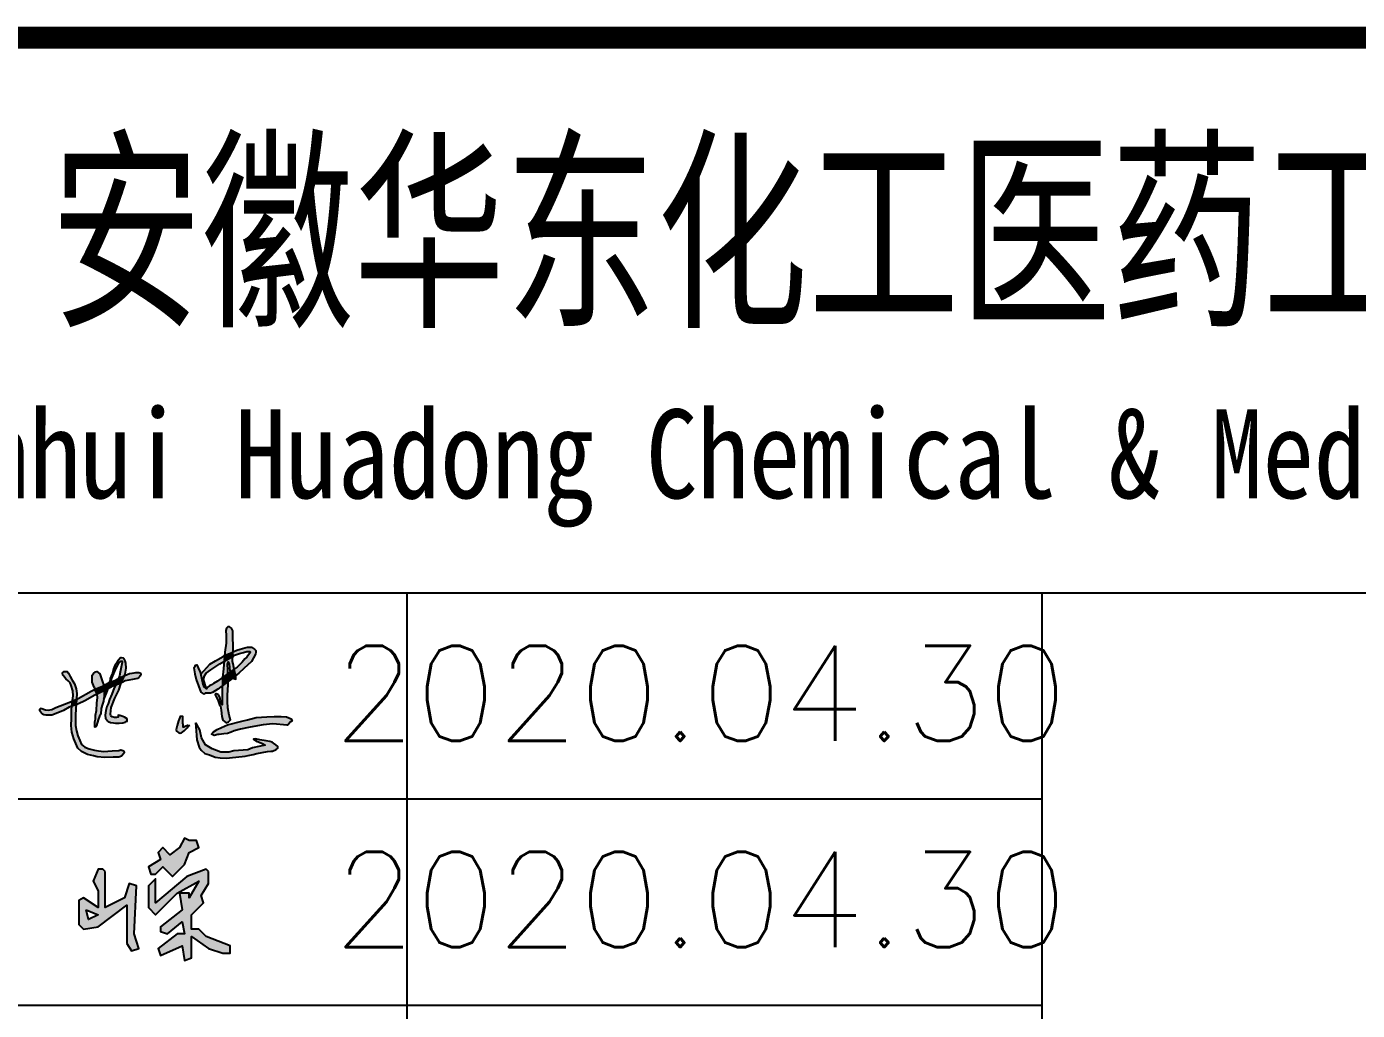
# Model space of a CAD drawing. Header units: millimetres. Extents: x 866561 to 876967, y 40200 to 44891.
# Drawn here: x 876780.49 to 876822.42, y 40247.47 to 40278.49 of the extents above; entities that cross this region are included whole.
import ezdxf
from ezdxf.enums import TextEntityAlignment as Align

# ---------------------------------------------------------------- set-up
doc = ezdxf.new("R2010")
doc.units = ezdxf.units.MM
doc.header["$LTSCALE"] = 1000
doc.header["$MEASUREMENT"] = 0
doc.layers.add('HATCH', color=8, linetype='Continuous')
doc.styles.add('ECEC_TQ', font='txt_l.shx', dxfattribs={"bigfont": 'hztxt_l.shx'})
doc.styles.add('ECEC_TQ_S', font='')
doc.styles.get('ECEC_TQ_S').set_extended_font_data('SimSun')

msp = doc.modelspace()

# ---------------------------------------------------------------- hatches: boundary and pattern name
at = {"linetype": 'Continuous'}
h = msp.add_hatch(color=256, dxfattribs=at)
h.paths.add_polyline_path([(876783.644, 40250.79), (876783.644, 40249.58), (876783.795, 40249.353), (876784.022, 40249.429), (876783.871, 40249.883), (876783.947, 40251.395), (876783.72, 40251.471), (876783.569, 40251.017), (876782.964, 40250.715), (876782.964, 40251.849), (876782.888, 40251.925), (876782.737, 40251.925), (876782.585, 40251.546), (876782.737, 40251.244), (876782.737, 40250.715), (876782.283, 40251.017), (876782.132, 40250.941), (876782.132, 40250.185), (876782.283, 40250.034), (876782.737, 40250.11)])
h.paths.add_polyline_path([(876782.737, 40250.488), (876782.434, 40250.336), (876782.359, 40250.639)], flags=16)
h.paths.add_polyline_path([(876785.459, 40252.076), (876785.61, 40252.454), (876785.913, 40252.605), (876785.837, 40252.832), (876785.61, 40252.832), (876785.459, 40252.908), (876785.308, 40252.605), (876785.005, 40252.378), (876784.779, 40252.605), (876784.627, 40252.454), (876784.703, 40252.227), (876784.325, 40252), (876784.4, 40251.773), (876784.552, 40251.773), (876784.779, 40252), (876785.081, 40251.698)])
h.paths.add_polyline_path([(876786.215, 40251.471), (876786.215, 40251.849), (876786.14, 40251.925), (876785.535, 40251.698), (876784.552, 40250.866), (876784.552, 40251.622), (876784.325, 40251.395), (876784.325, 40250.715), (876784.552, 40250.488), (876785.232, 40251.168), (876785.913, 40251.546), (876785.61, 40251.017), (876785.61, 40251.168), (876785.308, 40251.168), (876785.384, 40250.639), (876784.703, 40250.11), (876784.703, 40249.958), (876784.93, 40249.883), (876785.384, 40250.261), (876785.459, 40249.883), (876785.232, 40249.883), (876784.627, 40249.429), (876784.703, 40249.202), (876785.384, 40249.505), (876785.459, 40249.051), (876785.686, 40249.126), (876785.686, 40249.807), (876786.215, 40249.429), (876786.669, 40249.278), (876786.896, 40249.278), (876786.896, 40249.505), (876786.14, 40249.807), (876785.913, 40250.034), (876785.686, 40250.034), (876785.686, 40250.488), (876786.064, 40250.866), (876785.989, 40251.093)])
at = {"layer": 'HATCH'}
for points in [[(876786.99, 40259.307), (876786.98, 40259.437), (876786.948, 40259.528), (876786.885, 40259.57), (876786.825, 40259.57), (876786.783, 40259.524), (876786.766, 40259.447), (876786.773, 40259.296), (876786.78, 40259.055), (876786.731, 40258.764), (876786.722, 40258.653), (876786.769, 40258.68), (876786.913, 40258.738), (876786.991, 40258.776), (876786.997, 40258.893)], [(876786.991, 40258.776), (876786.913, 40258.738), (876786.769, 40258.68), (876786.722, 40258.653), (876786.71, 40258.476), (876786.922, 40258.598), (876786.984, 40258.639)], [(876787.705, 40258.824), (876787.665, 40258.866), (876787.577, 40258.923), (876787.525, 40258.929), (876787.448, 40258.926), (876787.367, 40258.904), (876787.221, 40258.86), (876787.108, 40258.828), (876787.018, 40258.789), (876786.991, 40258.776), (876786.984, 40258.639), (876787.038, 40258.674), (876787.193, 40258.727), (876787.319, 40258.761), (876787.427, 40258.783), (876787.473, 40258.791), (876787.522, 40258.79), (876787.539, 40258.765), (876787.428, 40258.605), (876787.361, 40258.555), (876787.274, 40258.451), (876787.126, 40258.294), (876787.025, 40258.234), (876787.039, 40258.163), (876787.077, 40258.025), (876787.173, 40258.102), (876787.331, 40258.248), (876787.572, 40258.477), (876787.695, 40258.699), (876787.712, 40258.769)], [(876783.268, 40258.165), (876783.341, 40258.325), (876783.39, 40258.416), (876783.427, 40258.447), (876783.468, 40258.482), (876783.493, 40258.487), (876783.501, 40258.439), (876783.482, 40258.345), (876783.43, 40258.138), (876783.417, 40258.023), (876783.386, 40257.936), (876783.4, 40257.943), (876783.47, 40257.983), (876783.567, 40258.025), (876783.591, 40258.078), (876783.628, 40258.263), (876783.612, 40258.419), (876783.594, 40258.491), (876783.576, 40258.535), (876783.559, 40258.561), (876783.539, 40258.575), (876783.477, 40258.593), (876783.446, 40258.593), (876783.37, 40258.504), (876783.338, 40258.456), (876783.304, 40258.403), (876783.266, 40258.345), (876783.225, 40258.237), (876783.196, 40258.108), (876783.152, 40258.013), (876783.122, 40257.938), (876783.117, 40257.881), (876783.085, 40257.801), (876783.113, 40257.817), (876783.132, 40257.824), (876783.175, 40257.946)], [(876785.968, 40258.1), (876785.952, 40258.139), (876785.897, 40258.275), (876785.861, 40258.345), (876785.854, 40258.367), (876785.81, 40258.36), (876785.794, 40258.329), (876785.753, 40258.27), (876785.784, 40258.083), (876785.828, 40257.902), (876785.9, 40257.703), (876785.98, 40257.501), (876786.067, 40257.443), (876786.109, 40257.469), (876786.145, 40257.474), (876786.171, 40257.476), (876786.221, 40257.476), (876786.276, 40257.477), (876786.347, 40257.497), (876786.508, 40257.602), (876786.602, 40257.679), (876786.655, 40257.715), (876786.657, 40257.973), (876786.498, 40257.851), (876786.379, 40257.777), (876786.309, 40257.734), (876786.253, 40257.703), (876786.179, 40257.65), (876786.152, 40257.616), (876786.076, 40257.677), (876786.041, 40257.763), (876786.013, 40257.904)], [(876786.295, 40258.207), (876786.578, 40258.401), (876786.71, 40258.476), (876786.722, 40258.653), (876786.679, 40258.628), (876786.434, 40258.489), (876786.259, 40258.392), (876785.975, 40258.072), (876786.013, 40257.904), (876786.041, 40257.763), (876786.076, 40257.677), (876786.152, 40257.616), (876786.064, 40257.9), (876786.097, 40258.017), (876786.142, 40258.106)], [(876786.984, 40258.639), (876786.922, 40258.598), (876786.71, 40258.476), (876786.692, 40258.237), (876786.657, 40257.973), (876786.83, 40258.09), (876786.827, 40258.203), (876786.822, 40258.385), (876786.823, 40258.418), (876786.838, 40258.464), (876786.866, 40258.4), (876786.88, 40258.289), (876786.881, 40258.259), (876786.888, 40258.186), (876786.903, 40258.144), (876787.025, 40258.234), (876786.994, 40258.394), (876786.976, 40258.472)], [(876782.051, 40257.61), (876782, 40257.767), (876781.925, 40257.889), (876781.855, 40258.004), (876781.808, 40258.108), (876781.766, 40258.157), (876781.67, 40258.161), (876781.617, 40258.112), (876781.628, 40258.046), (876781.657, 40258.012), (876781.685, 40257.981), (876781.723, 40257.929), (876781.792, 40257.858), (876781.859, 40257.795), (876781.889, 40257.72), (876781.943, 40257.544), (876781.956, 40257.392), (876781.937, 40257.248), (876781.934, 40257.228), (876782.061, 40257.282), (876782.066, 40257.461)], [(876782.846, 40257.924), (876782.793, 40258.08), (876782.701, 40258.156), (876782.657, 40258.144), (876782.593, 40258.096), (876782.549, 40258.044), (876782.549, 40257.96), (876782.549, 40257.819), (876782.613, 40257.659), (876782.636, 40257.592), (876782.646, 40257.597), (876782.916, 40257.711)], [(876783.344, 40257.815), (876783.386, 40257.936), (876783.297, 40257.887), (876783.132, 40257.824), (876783.097, 40257.726), (876783.055, 40257.618), (876783.174, 40257.686), (876783.294, 40257.729)], [(876783.567, 40258.025), (876783.47, 40257.983), (876783.4, 40257.943), (876783.386, 40257.936), (876783.344, 40257.815), (876783.294, 40257.729), (876783.441, 40257.78), (876783.465, 40257.793)], [(876783.979, 40257.939), (876784.026, 40257.963), (876784.047, 40257.986), (876784.069, 40258.021), (876784.084, 40258.059), (876784.083, 40258.087), (876784.08, 40258.098), (876784.07, 40258.111), (876784.024, 40258.127), (876783.93, 40258.127), (876783.88, 40258.12), (876783.81, 40258.107), (876783.734, 40258.09), (876783.657, 40258.063), (876783.58, 40258.03), (876783.567, 40258.025), (876783.465, 40257.793), (876783.593, 40257.861), (876783.82, 40257.904)], [(876786.83, 40258.09), (876786.657, 40257.973), (876786.655, 40257.715), (876786.837, 40257.84)], [(876786.934, 40258.009), (876786.901, 40258.124), (876786.903, 40258.144), (876786.847, 40258.102), (876786.83, 40258.09), (876786.837, 40257.84), (876786.915, 40257.893), (876786.983, 40257.949)], [(876787.039, 40258.163), (876787.025, 40258.234), (876787.025, 40258.234), (876786.903, 40258.144), (876786.901, 40258.124), (876786.934, 40258.009), (876786.983, 40257.949), (876787.077, 40258.025)], [(876787.077, 40258.025), (876786.983, 40257.949), (876787.081, 40257.918)], [(876782.639, 40257.408), (876782.701, 40257.439), (876782.659, 40257.526), (876782.636, 40257.592), (876782.519, 40257.535), (876782.107, 40257.302), (876782.061, 40257.282), (876782.049, 40257.11), (876782.12, 40257.137), (876782.317, 40257.234)], [(876782.93, 40257.387), (876782.934, 40257.553), (876782.701, 40257.439), (876782.707, 40257.33), (876782.692, 40257.172), (876782.678, 40256.92), (876782.652, 40256.769), (876782.644, 40256.666), (876782.633, 40256.607), (876782.631, 40256.556), (876782.631, 40256.512), (876782.625, 40256.456), (876782.626, 40256.427), (876782.63, 40256.414), (876782.638, 40256.407), (876782.665, 40256.409), (876782.694, 40256.452), (876782.744, 40256.633), (876782.785, 40256.753), (876782.825, 40256.809), (876782.838, 40256.99), (876782.878, 40257.126), (876782.91, 40257.218)], [(876782.937, 40257.649), (876782.916, 40257.711), (876782.646, 40257.597), (876782.636, 40257.592), (876782.659, 40257.526), (876782.701, 40257.439), (876782.934, 40257.553)], [(876783.085, 40257.801), (876782.93, 40257.717), (876782.916, 40257.711), (876782.937, 40257.649), (876782.934, 40257.553), (876782.972, 40257.571), (876783.022, 40257.6)], [(876783.055, 40257.618), (876783.022, 40257.6), (876782.95, 40257.436), (876782.928, 40257.371), (876782.917, 40257.277), (876782.999, 40257.478)], [(876783.388, 40257.57), (876783.453, 40257.765), (876783.465, 40257.793), (876783.441, 40257.78), (876783.294, 40257.729), (876783.246, 40257.646), (876783.168, 40257.447), (876783.097, 40257.278), (876783.053, 40257.142), (876783.018, 40257.054), (876782.979, 40256.927), (876782.963, 40256.785), (876782.973, 40256.69), (876783.04, 40256.604), (876783.06, 40256.579), (876783.128, 40256.552), (876783.227, 40256.534), (876783.293, 40256.533), (876783.402, 40256.533), (876783.52, 40256.537), (876783.591, 40256.56), (876783.626, 40256.576), (876783.655, 40256.596), (876783.66, 40256.627), (876783.652, 40256.664), (876783.571, 40256.721), (876783.521, 40256.739), (876783.427, 40256.774), (876783.376, 40256.782), (876783.376, 40256.743), (876783.374, 40256.719), (876783.321, 40256.706), (876783.253, 40256.708), (876783.183, 40256.727), (876783.146, 40256.757), (876783.13, 40256.808), (876783.154, 40257.027), (876783.272, 40257.313)], [(876783.132, 40257.824), (876783.113, 40257.817), (876783.085, 40257.801), (876783.022, 40257.6), (876783.055, 40257.618), (876783.097, 40257.726)], [(876786.84, 40257.734), (876786.837, 40257.84), (876786.655, 40257.715), (876786.653, 40257.447), (876786.652, 40257.234), (876786.653, 40257.104), (876786.601, 40257.237), (876786.572, 40257.344), (876786.538, 40257.419), (876786.489, 40257.439), (876786.462, 40257.45), (876786.441, 40257.453), (876786.433, 40257.424), (876786.45, 40257.378), (876786.508, 40257.266), (876786.535, 40257.206), (876786.565, 40257.111), (876786.599, 40257.061), (876786.616, 40256.935), (876786.643, 40256.735), (876786.666, 40256.619), (876786.772, 40256.534), (876786.852, 40256.57), (876786.907, 40256.635), (876786.872, 40256.781), (876786.827, 40257.01), (876786.815, 40257.209), (876786.815, 40257.41)], [(876781.831, 40257.028), (876781.911, 40257.058), (876781.934, 40257.228), (876781.813, 40257.177), (876781.411, 40257.022), (876781.286, 40256.963), (876781.168, 40256.942), (876781.077, 40256.951), (876781.015, 40256.967), (876780.95, 40257), (876780.923, 40256.991), (876780.902, 40256.965), (876780.899, 40256.922), (876780.923, 40256.881), (876780.953, 40256.844), (876780.984, 40256.817), (876781.028, 40256.795), (876781.107, 40256.785), (876781.198, 40256.779), (876781.286, 40256.785), (876781.421, 40256.833), (876781.648, 40256.927)], [(876782.023, 40256.636), (876782.026, 40256.777), (876782.04, 40256.983), (876782.049, 40257.11), (876781.911, 40257.058), (876781.898, 40256.963), (876781.903, 40256.678), (876781.894, 40256.454), (876781.914, 40256.245), (876781.971, 40256.037), (876782.041, 40255.889), (876782.106, 40255.742), (876782.219, 40255.636), (876782.401, 40255.539), (876782.594, 40255.497), (876782.705, 40255.463), (876782.95, 40255.447), (876783.216, 40255.454), (876783.32, 40255.456), (876783.395, 40255.461), (876783.473, 40255.485), (876783.545, 40255.561), (876783.563, 40255.597), (876783.563, 40255.614), (876783.551, 40255.651), (876783.523, 40255.665), (876783.487, 40255.678), (876783.459, 40255.683), (876783.388, 40255.671), (876783.184, 40255.657), (876783.041, 40255.644), (876782.919, 40255.633), (876782.754, 40255.653), (876782.631, 40255.679), (876782.458, 40255.72), (876782.32, 40255.776), (876782.219, 40255.853), (876782.159, 40255.98), (876782.096, 40256.127), (876782.06, 40256.291), (876782.029, 40256.451)], [(876782.061, 40257.282), (876781.934, 40257.228), (876781.911, 40257.058), (876782.049, 40257.11)], [(876785.542, 40256.386), (876785.592, 40256.446), (876785.61, 40256.458), (876785.552, 40256.462), (876785.479, 40256.436), (876785.439, 40256.411), (876785.412, 40256.416), (876785.409, 40256.444), (876785.409, 40256.482), (876785.404, 40256.539), (876785.404, 40256.582), (876785.404, 40256.642), (876785.402, 40256.677), (876785.402, 40256.723), (876785.396, 40256.753), (876785.331, 40256.758), (876785.311, 40256.705), (876785.273, 40256.605), (876785.228, 40256.454), (876785.213, 40256.374), (876785.203, 40256.326), (876785.211, 40256.276), (876785.278, 40256.233), (876785.329, 40256.218), (876785.369, 40256.221), (876785.449, 40256.283)], [(876787.231, 40256.339), (876787.481, 40256.395), (876787.643, 40256.425), (876787.942, 40256.477), (876788.248, 40256.507), (876788.7, 40256.469), (876788.734, 40256.502), (876788.807, 40256.571), (876788.853, 40256.599), (876788.82, 40256.67), (876788.68, 40256.723), (876788.505, 40256.736), (876788.283, 40256.741), (876788.059, 40256.733), (876787.725, 40256.703), (876787.443, 40256.634), (876787.269, 40256.591), (876786.819, 40256.473), (876786.623, 40256.39), (876786.49, 40256.334), (876786.373, 40256.25), (876786.31, 40256.179), (876786.394, 40256.138), (876786.516, 40256.166), (876786.557, 40256.169), (876786.702, 40256.189), (876786.814, 40256.207), (876786.933, 40256.242), (876787.03, 40256.288)], [(876785.94, 40256.323), (876785.864, 40256.463), (876785.813, 40256.537), (876785.816, 40256.419), (876785.851, 40256.006), (876785.926, 40255.771), (876785.987, 40255.673), (876786.107, 40255.567), (876786.248, 40255.527), (876786.433, 40255.458), (876786.589, 40255.432), (876786.778, 40255.43), (876787.075, 40255.454), (876787.376, 40255.489), (876787.464, 40255.509), (876787.628, 40255.543), (876787.74, 40255.573), (876788.076, 40255.636), (876788.183, 40255.644), (876788.233, 40255.644), (876788.354, 40255.696), (876788.401, 40255.745), (876788.403, 40255.793), (876788.34, 40255.843), (876788.27, 40255.898), (876788.223, 40255.926), (876788.147, 40255.952), (876788.04, 40255.974), (876787.84, 40256.007), (876787.697, 40256.033), (876787.637, 40256.019), (876787.751, 40255.954), (876787.796, 40255.936), (876787.909, 40255.89), (876787.957, 40255.86), (876788.001, 40255.837), (876787.601, 40255.751), (876787.455, 40255.691), (876787.021, 40255.652), (876786.859, 40255.613), (876786.602, 40255.613), (876786.334, 40255.723), (876786.121, 40255.842), (876785.999, 40256.063)]]:
    msp.add_hatch(color=256, dxfattribs=at).paths.add_polyline_path(points)

# ---------------------------------------------------------------- linework, layer by layer
for p, q in [((876757.481, 40260.639), (876867.481, 40260.639)), ((876792.481, 40228.139), (876792.481, 40260.639)), ((876812.481, 40228.139), (876812.481, 40260.639)), ((876757.481, 40254.139), (876812.481, 40254.139)), ((876757.481, 40247.639), (876812.481, 40247.639))]:
    msp.add_line(p, q)
at = {"const_width": 0.7}
msp.add_lwpolyline([(876937.481, 40278.139), (876757.481, 40278.139)], dxfattribs=at)
for points in [[(876786.901, 40258.124), (876786.934, 40258.009), (876786.983, 40257.949), (876787.081, 40257.918), (876787.077, 40258.025), (876787.039, 40258.163), (876786.994, 40258.394), (876786.976, 40258.472), (876786.997, 40258.893), (876786.99, 40259.307), (876786.98, 40259.437), (876786.948, 40259.528), (876786.885, 40259.57), (876786.825, 40259.57), (876786.783, 40259.524), (876786.766, 40259.447), (876786.773, 40259.296), (876786.78, 40259.055), (876786.731, 40258.764), (876786.692, 40258.237), (876786.657, 40257.973), (876786.653, 40257.447), (876786.652, 40257.234), (876786.653, 40257.104), (876786.601, 40257.237), (876786.572, 40257.344), (876786.538, 40257.419)], [(876785.753, 40258.27), (876785.794, 40258.329), (876785.81, 40258.36), (876785.81, 40258.36), (876785.854, 40258.367), (876785.861, 40258.345), (876785.897, 40258.275), (876785.952, 40258.139), (876785.968, 40258.1), (876786.013, 40257.904), (876786.041, 40257.763), (876786.076, 40257.677), (876786.152, 40257.616), (876786.064, 40257.9), (876786.097, 40258.017), (876786.142, 40258.106), (876786.295, 40258.207), (876786.578, 40258.401), (876786.922, 40258.598), (876787.038, 40258.674), (876787.193, 40258.727), (876787.319, 40258.761), (876787.427, 40258.783), (876787.473, 40258.791), (876787.522, 40258.79), (876787.539, 40258.765), (876787.428, 40258.605), (876787.361, 40258.555), (876787.274, 40258.451), (876787.126, 40258.294), (876787.025, 40258.234), (876786.847, 40258.102), (876786.657, 40257.973), (876786.498, 40257.851), (876786.379, 40257.777), (876786.309, 40257.734), (876786.253, 40257.703), (876786.179, 40257.65), (876786.152, 40257.616)], [(876785.975, 40258.072), (876786.259, 40258.392), (876786.434, 40258.489), (876786.679, 40258.628), (876786.769, 40258.68), (876786.913, 40258.738), (876787.018, 40258.789), (876787.108, 40258.828), (876787.221, 40258.86), (876787.367, 40258.904), (876787.448, 40258.926), (876787.525, 40258.929), (876787.577, 40258.923), (876787.665, 40258.866), (876787.705, 40258.824), (876787.712, 40258.769), (876787.695, 40258.699), (876787.572, 40258.477), (876787.331, 40258.248), (876787.173, 40258.102), (876786.915, 40257.893), (876786.602, 40257.679), (876786.508, 40257.602), (876786.347, 40257.497), (876786.276, 40257.477), (876786.221, 40257.476), (876786.171, 40257.476), (876786.145, 40257.474), (876786.109, 40257.469), (876786.067, 40257.443)], [(876782.917, 40257.277), (876782.999, 40257.478), (876783.097, 40257.726), (876783.175, 40257.946), (876783.268, 40258.165), (876783.341, 40258.325), (876783.39, 40258.416), (876783.427, 40258.447), (876783.468, 40258.482), (876783.493, 40258.487), (876783.501, 40258.439), (876783.482, 40258.345), (876783.43, 40258.138), (876783.417, 40258.023), (876783.344, 40257.815), (876783.246, 40257.646), (876783.168, 40257.447), (876783.097, 40257.278), (876783.053, 40257.142), (876783.018, 40257.054), (876782.979, 40256.927), (876782.963, 40256.785), (876782.973, 40256.69), (876783.04, 40256.604), (876783.06, 40256.579), (876783.128, 40256.552), (876783.227, 40256.534), (876783.293, 40256.533), (876783.402, 40256.533), (876783.52, 40256.537), (876783.591, 40256.56), (876783.626, 40256.576), (876783.655, 40256.596), (876783.66, 40256.627), (876783.652, 40256.664), (876783.571, 40256.721), (876783.521, 40256.739), (876783.427, 40256.774), (876783.376, 40256.782), (876783.376, 40256.743), (876783.374, 40256.719), (876783.321, 40256.706), (876783.253, 40256.708), (876783.183, 40256.727), (876783.146, 40256.757), (876783.13, 40256.808), (876783.154, 40257.027), (876783.272, 40257.313), (876783.388, 40257.57), (876783.453, 40257.765), (876783.591, 40258.078), (876783.628, 40258.263), (876783.612, 40258.419), (876783.594, 40258.491), (876783.576, 40258.535), (876783.559, 40258.561), (876783.539, 40258.575), (876783.477, 40258.593), (876783.446, 40258.593), (876783.37, 40258.504), (876783.338, 40258.456), (876783.304, 40258.403), (876783.266, 40258.345), (876783.225, 40258.237), (876783.196, 40258.108), (876783.152, 40258.013), (876783.122, 40257.938), (876783.117, 40257.881)], [(876786.538, 40257.419), (876786.489, 40257.439), (876786.462, 40257.45), (876786.441, 40257.453), (876786.433, 40257.424), (876786.45, 40257.378), (876786.508, 40257.266), (876786.535, 40257.206), (876786.565, 40257.111), (876786.599, 40257.061), (876786.616, 40256.935), (876786.643, 40256.735), (876786.666, 40256.619), (876786.772, 40256.534), (876786.852, 40256.57), (876786.907, 40256.635), (876786.907, 40256.635), (876786.872, 40256.781), (876786.827, 40257.01), (876786.815, 40257.209), (876786.815, 40257.41), (876786.84, 40257.734), (876786.827, 40258.203), (876786.822, 40258.385), (876786.823, 40258.418), (876786.838, 40258.464), (876786.838, 40258.464), (876786.866, 40258.4), (876786.88, 40258.289), (876786.881, 40258.259), (876786.888, 40258.186), (876786.903, 40258.144), (876786.901, 40258.124)], [(876784.07, 40258.111), (876784.08, 40258.098), (876784.083, 40258.087), (876784.084, 40258.059), (876784.069, 40258.021), (876784.047, 40257.986), (876784.026, 40257.963), (876783.979, 40257.939), (876783.82, 40257.904), (876783.593, 40257.861), (876783.441, 40257.78), (876783.174, 40257.686), (876782.972, 40257.571), (876782.639, 40257.408), (876782.317, 40257.234), (876782.12, 40257.137), (876781.831, 40257.028), (876781.648, 40256.927), (876781.421, 40256.833), (876781.286, 40256.785), (876781.198, 40256.779), (876781.107, 40256.785), (876781.028, 40256.795), (876780.984, 40256.817), (876780.953, 40256.844), (876780.923, 40256.881), (876780.899, 40256.922), (876780.902, 40256.965), (876780.923, 40256.991), (876780.95, 40257)], [(876780.95, 40257), (876781.015, 40256.967), (876781.077, 40256.951), (876781.168, 40256.942), (876781.286, 40256.963), (876781.411, 40257.022), (876781.813, 40257.177), (876782.107, 40257.302), (876782.519, 40257.535), (876782.646, 40257.597), (876782.93, 40257.717), (876783.113, 40257.817), (876783.297, 40257.887), (876783.4, 40257.943), (876783.47, 40257.983), (876783.58, 40258.03), (876783.657, 40258.063), (876783.734, 40258.09), (876783.81, 40258.107), (876783.88, 40258.12), (876783.93, 40258.127), (876784.024, 40258.127), (876784.024, 40258.127), (876784.07, 40258.111)], [(876781.628, 40258.046), (876781.617, 40258.112), (876781.67, 40258.161), (876781.766, 40258.157), (876781.808, 40258.108), (876781.855, 40258.004), (876781.925, 40257.889), (876782, 40257.767), (876782.051, 40257.61), (876782.066, 40257.461), (876782.061, 40257.282), (876782.04, 40256.983), (876782.026, 40256.777), (876782.023, 40256.636), (876782.029, 40256.451), (876782.06, 40256.291), (876782.096, 40256.127), (876782.159, 40255.98), (876782.219, 40255.853), (876782.32, 40255.776), (876782.458, 40255.72), (876782.631, 40255.679), (876782.754, 40255.653), (876782.919, 40255.633), (876783.041, 40255.644), (876783.184, 40255.657), (876783.388, 40255.671), (876783.459, 40255.683), (876783.487, 40255.678), (876783.523, 40255.665), (876783.551, 40255.651), (876783.563, 40255.614), (876783.563, 40255.597), (876783.545, 40255.561), (876783.473, 40255.485), (876783.395, 40255.461), (876783.32, 40255.456), (876783.216, 40255.454), (876782.95, 40255.447), (876782.705, 40255.463), (876782.594, 40255.497), (876782.401, 40255.539), (876782.219, 40255.636), (876782.106, 40255.742), (876782.041, 40255.889), (876781.971, 40256.037), (876781.914, 40256.245), (876781.894, 40256.454), (876781.903, 40256.678), (876781.898, 40256.963), (876781.937, 40257.248), (876781.956, 40257.392), (876781.943, 40257.544), (876781.889, 40257.72), (876781.859, 40257.795), (876781.792, 40257.858), (876781.723, 40257.929), (876781.685, 40257.981), (876781.657, 40258.012), (876781.628, 40258.046)], [(876782.613, 40257.659), (876782.549, 40257.819), (876782.549, 40257.96), (876782.549, 40258.044), (876782.593, 40258.096), (876782.657, 40258.144), (876782.701, 40258.156), (876782.793, 40258.08), (876782.846, 40257.924), (876782.937, 40257.649), (876782.93, 40257.387), (876782.91, 40257.218), (876782.878, 40257.126), (876782.838, 40256.99), (876782.825, 40256.809), (876782.785, 40256.753), (876782.744, 40256.633), (876782.694, 40256.452), (876782.665, 40256.409), (876782.638, 40256.407)], [(876785.753, 40258.27), (876785.784, 40258.083), (876785.828, 40257.902), (876785.9, 40257.703), (876785.98, 40257.501), (876786.067, 40257.443)], [(876782.613, 40257.659), (876782.659, 40257.526), (876782.701, 40257.439), (876782.707, 40257.33), (876782.692, 40257.172), (876782.678, 40256.92), (876782.652, 40256.769), (876782.644, 40256.666), (876782.633, 40256.607), (876782.631, 40256.556), (876782.631, 40256.512), (876782.625, 40256.456), (876782.626, 40256.427)], [(876783.117, 40257.881), (876783.085, 40257.801), (876783.022, 40257.6), (876782.95, 40257.436), (876782.928, 40257.371)], [(876785.331, 40256.758), (876785.311, 40256.705), (876785.273, 40256.605), (876785.228, 40256.454), (876785.213, 40256.374), (876785.203, 40256.326), (876785.211, 40256.276), (876785.211, 40256.276), (876785.278, 40256.233), (876785.329, 40256.218), (876785.369, 40256.221), (876785.449, 40256.283), (876785.542, 40256.386), (876785.592, 40256.446), (876785.628, 40256.469)], [(876785.331, 40256.758), (876785.396, 40256.753), (876785.402, 40256.723), (876785.402, 40256.677), (876785.404, 40256.642), (876785.404, 40256.582), (876785.404, 40256.539), (876785.409, 40256.482), (876785.409, 40256.444), (876785.412, 40256.416), (876785.412, 40256.416), (876785.439, 40256.411), (876785.479, 40256.436), (876785.552, 40256.462), (876785.552, 40256.462), (876785.61, 40256.458)], [(876786.373, 40256.25), (876786.49, 40256.334), (876786.623, 40256.39), (876786.819, 40256.473), (876787.269, 40256.591), (876787.443, 40256.634), (876787.725, 40256.703), (876788.059, 40256.733), (876788.283, 40256.741), (876788.505, 40256.736), (876788.68, 40256.723), (876788.82, 40256.67), (876788.82, 40256.67), (876788.853, 40256.599), (876788.807, 40256.571), (876788.734, 40256.502), (876788.7, 40256.469), (876788.7, 40256.469), (876788.248, 40256.507), (876787.942, 40256.477), (876787.643, 40256.425), (876787.481, 40256.395), (876787.231, 40256.339), (876787.03, 40256.288), (876786.933, 40256.242), (876786.814, 40256.207), (876786.702, 40256.189), (876786.557, 40256.169), (876786.516, 40256.166), (876786.394, 40256.138), (876786.31, 40256.179), (876786.373, 40256.25), (876786.373, 40256.25)], [(876782.626, 40256.427), (876782.63, 40256.414), (876782.638, 40256.407)], [(876785.813, 40256.537), (876785.816, 40256.419), (876785.851, 40256.006), (876785.926, 40255.771), (876785.987, 40255.673), (876786.107, 40255.567), (876786.248, 40255.527), (876786.433, 40255.458), (876786.589, 40255.432), (876786.778, 40255.43), (876787.075, 40255.454), (876787.376, 40255.489), (876787.464, 40255.509), (876787.628, 40255.543), (876787.74, 40255.573), (876788.076, 40255.636), (876788.183, 40255.644), (876788.233, 40255.644), (876788.354, 40255.696), (876788.401, 40255.745), (876788.403, 40255.793), (876788.34, 40255.843), (876788.27, 40255.898), (876788.223, 40255.926), (876788.147, 40255.952), (876788.04, 40255.974), (876787.84, 40256.007), (876787.697, 40256.033), (876787.637, 40256.019), (876787.637, 40256.019), (876787.637, 40256.019), (876787.751, 40255.954), (876787.796, 40255.936), (876787.909, 40255.89), (876787.957, 40255.86), (876788.001, 40255.837), (876787.601, 40255.751), (876787.455, 40255.691), (876787.021, 40255.652), (876786.859, 40255.613), (876786.602, 40255.613), (876786.334, 40255.723), (876786.121, 40255.842), (876785.999, 40256.063), (876785.94, 40256.323), (876785.864, 40256.463), (876785.813, 40256.537)]]:
    msp.add_lwpolyline(points)
at = {"linetype": 'Continuous', "elevation": 2318108.623}
for points in [[(876785.61, 40252.832), (876785.459, 40252.908), (876785.308, 40252.605), (876785.005, 40252.378), (876784.779, 40252.605), (876784.627, 40252.454), (876784.703, 40252.227), (876784.325, 40252), (876784.4, 40251.773), (876784.552, 40251.773), (876784.779, 40252), (876785.081, 40251.698), (876785.459, 40252.076), (876785.61, 40252.454), (876785.913, 40252.605), (876785.837, 40252.832), (876785.61, 40252.832)], [(876782.964, 40251.849), (876782.888, 40251.925), (876782.737, 40251.925), (876782.585, 40251.546), (876782.737, 40251.244), (876782.737, 40250.715), (876782.283, 40251.017), (876782.132, 40250.941), (876782.132, 40250.185), (876782.283, 40250.034), (876782.737, 40250.11), (876783.644, 40250.79), (876783.644, 40249.58), (876783.795, 40249.353), (876784.022, 40249.429), (876783.871, 40249.883), (876783.947, 40251.395), (876783.72, 40251.471), (876783.569, 40251.017), (876782.964, 40250.715), (876782.964, 40251.849)], [(876786.215, 40251.849), (876786.14, 40251.925), (876785.535, 40251.698), (876784.552, 40250.866), (876784.552, 40251.622), (876784.325, 40251.395), (876784.325, 40250.715), (876784.552, 40250.488), (876785.232, 40251.168), (876785.913, 40251.546), (876785.61, 40251.017), (876785.61, 40251.168), (876785.308, 40251.168), (876785.384, 40250.639), (876784.703, 40250.11), (876784.703, 40249.958), (876784.93, 40249.883), (876785.384, 40250.261), (876785.459, 40249.883), (876785.232, 40249.883), (876784.627, 40249.429), (876784.703, 40249.202), (876785.384, 40249.505), (876785.459, 40249.051), (876785.686, 40249.126), (876785.686, 40249.807), (876786.215, 40249.429), (876786.669, 40249.278), (876786.896, 40249.278), (876786.896, 40249.505), (876786.14, 40249.807), (876785.913, 40250.034), (876785.686, 40250.034), (876785.686, 40250.488), (876786.064, 40250.866), (876785.989, 40251.093), (876786.215, 40251.471), (876786.215, 40251.849)], [(876782.359, 40250.639), (876782.737, 40250.488), (876782.434, 40250.336), (876782.359, 40250.639)]]:
    msp.add_lwpolyline(points, dxfattribs=at)

# ---------------------------------------------------------------- texts
at = {"style": 'ECEC_TQ_S'}
for s, height, width, p in [('安徽华东化工医药工程有限责任公司', 5, 0.7, (876819.43, 40272.139)), ('Anhui Huadong Chemical & Medical Engineering Co.,Ltd', 2.8, 0.85, (876819.43, 40264.639))]:
    msp.add_text(s, height=height, dxfattribs=dict(at, width=width)).set_placement(p, align=Align.MIDDLE)
at = {"style": 'ECEC_TQ'}
for p in [(876801.725, 40257.467), (876801.725, 40250.967)]:
    msp.add_attdef('2020.04.30', text=' ', height=3, dxfattribs=at).set_placement(p, align=Align.MIDDLE)

doc.saveas('drawing.dxf')
